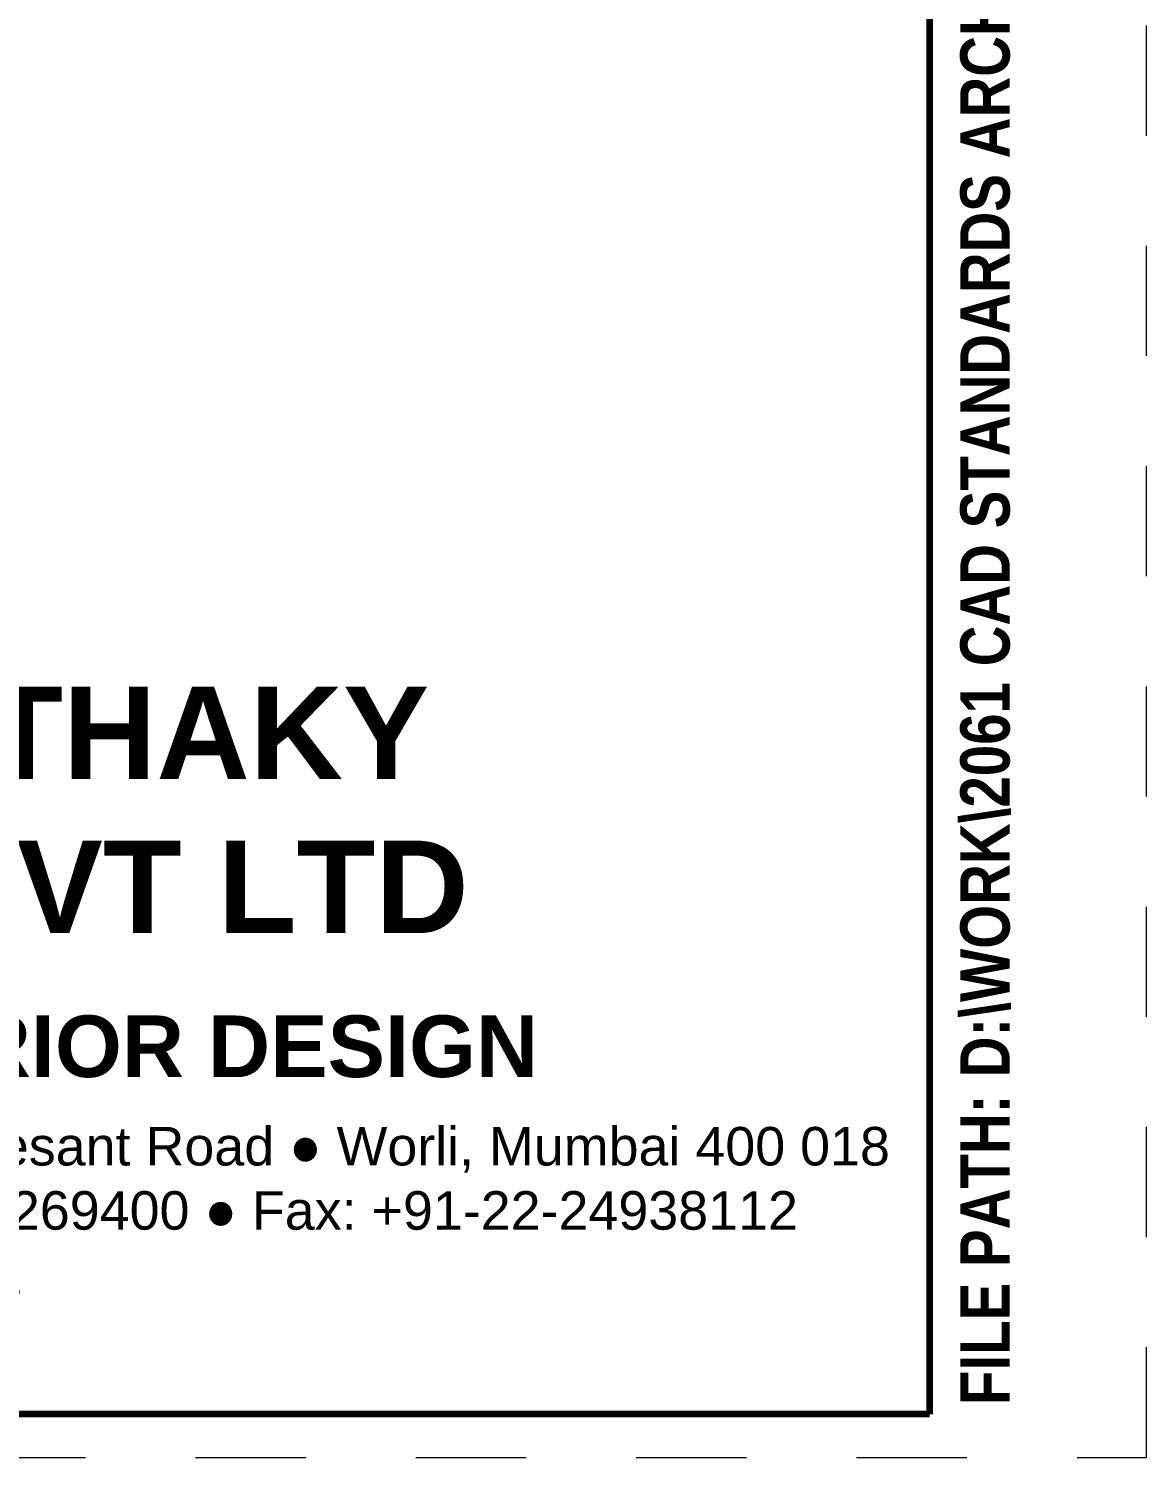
# Paper-space layout 'Cover Sheet A3' of a CAD drawing. Header units: inches. Extents: x 0 to 771, y 0 to 100.
# Drawn here: x 15.048 to 16.063, y 0 to 1.297 of the extents above; entities that cross this region are included whole.
import ezdxf
from ezdxf.enums import TextEntityAlignment as Align

# ---------------------------------------------------------------- set-up
doc = ezdxf.new("R2010")
doc.units = ezdxf.units.IN
doc.linetypes.add('DASHDOT', pattern=[1, 0.5, -0.25, 0, -0.25])
doc.layers.add('G-ANNO-REFR', color=253, linetype='DASHDOT', lineweight=5, plot=False)
for name, color, linetype, lineweight in [('G-ANNO-TEXT', 3, 'Continuous', 15), ('G-ANNO-TTLB', 7, 'Continuous', 50), ('G-PAPR-THCK', 4, 'Continuous', 100), ('G-PAPR-THIN', 20, 'Continuous', 5)]:
    doc.layers.add(name, color=color, linetype=linetype, lineweight=lineweight)
doc.styles.add('Logo', font='swiss.ttf')
doc.styles.add('NOTES', font='arial.ttf', dxfattribs={"height": 2})
doc.styles.add('SUB-TITLE', font='swisscb.ttf')
doc.styles.add('SUB-TITLE-2', font='swissc.ttf')
doc.styles.add('TITLE', font='swisscb.ttf')
doc.styles.add('TITLE_ARIAL', font='arial.ttf')
doc.styles.add('TITLE_VERDANA', font='verdana.ttf')

# ---------------------------------------------------------------- blocks, each defined once
blk = doc.blocks.new('*U172')
at = {"layer": 'G-ANNO-REFR'}
blk.add_lwpolyline([(0, 0), (408, 0), (408, 261), (0, 261)], close=True, dxfattribs=at)
at = {"layer": 'G-PAPR-THCK'}
blk.add_lwpolyline([(10, 260), (403, 260), (403, 1), (10, 1)], close=True, dxfattribs=at)
at = {"layer": 'G-PAPR-THIN'}
blk.add_lwpolyline([(349, 260), (403, 260), (403, 1), (349, 1)], close=True, dxfattribs=at)
at = {"layer": 'G-ANNO-TEXT', "attachment_point": 2}
for s, insert, char_height, width, style in [('{\\fSwis721 BT|b1|i0|c0|p34;TALATI & PANTHAKY \\PASSOCIATED PVT LTD}', (376, 17.777), 2.13158, 54, 'Logo'), ('{\\fArial|b1|i0|c0|p34;\\C256;ARCHITECTURE & INTERIOR DESIGN}', (376.057, 10.192), 1.42105, 58.43594, 'TITLE_VERDANA')]:
    blk.add_mtext(s, dxfattribs=dict(at, insert=insert, char_height=char_height, width=width, style=style))
at = {"layer": 'G-ANNO-TEXT', "insert": (403.71, 1.209), "char_height": 1.1368, "attachment_point": 1, "rotation": 90, "style": 'TITLE'}
blk.add_mtext_dynamic_manual_height_columns('FILE PATH:', width=14.9534, gutter_width=8, heights=[0], dxfattribs=at)
at = {"layer": 'G-ANNO-TEXT'}
for tag, p, height, style in [('GENERAL_NOTES_001', (349.494, 254.977), 1.421, 'NOTES'), ('GENERAL_NOTES_002', (349.711, 252.584), 1.421, 'NOTES'), ('GENERAL_NOTES_003', (349.711, 250.19), 1.421, 'NOTES'), ('GENERAL_NOTES_004', (349.711, 247.796), 1.421, 'NOTES'), ('GENERAL_NOTES_005', (349.711, 245.403), 1.421, 'NOTES'), ('GENERAL_NOTES_006', (349.711, 243.009), 1.421, 'NOTES'), ('GENERAL_NOTES_007', (349.711, 240.641), 1.421, 'NOTES'), ('GENERAL_NOTES_008', (349.652, 238.247), 1.421, 'NOTES'), ('GENERAL_NOTES_009', (349.711, 235.853), 1.421, 'NOTES'), ('GENERAL_NOTES_010', (349.711, 233.46), 1.421, 'NOTES'), ('GENERAL_NOTES_011', (349.711, 231.066), 1.421, 'NOTES'), ('GENERAL_NOTES_012', (349.711, 228.673), 1.421, 'NOTES'), ('GENERAL_NOTES_013', (349.711, 226.279), 1.421, 'NOTES'), ('GENERAL_NOTES_014', (349.711, 223.885), 1.421, 'NOTES'), ('GENERAL_NOTES_015', (349.711, 221.492), 1.421, 'NOTES'), ('GENERAL_NOTES_016', (349.711, 219.098), 1.421, 'NOTES'), ('GENERAL_NOTES_017', (349.627, 216.704), 1.421, 'NOTES'), ('GENERAL_NOTES_018', (349.711, 214.311), 1.421, 'NOTES'), ('GENERAL_NOTES_019', (349.685, 211.918), 1.421, 'NOTES'), ('GENERAL_NOTES_020', (349.711, 209.525), 1.421, 'NOTES'), ('GENERAL_NOTES_021', (349.628, 207.131), 1.421, 'NOTES'), ('GENERAL_NOTES_022', (349.711, 204.737), 1.421, 'NOTES'), ('GENERAL_NOTES_023', (349.636, 202.344), 1.421, 'NOTES'), ('GENERAL_NOTES_024', (349.711, 199.95), 1.421, 'NOTES'), ('GENERAL_NOTES_025', (349.617, 197.556), 1.421, 'NOTES'), ('GENERAL_NOTES_026', (349.711, 195.163), 1.421, 'NOTES'), ('GENERAL_NOTES_027', (349.711, 192.769), 1.421, 'NOTES'), ('GENERAL_NOTES_028', (349.711, 190.376), 1.421, 'NOTES'), ('GENERAL_NOTES_029', (349.711, 187.982), 1.421, 'NOTES'), ('GENERAL_NOTES_030', (349.63, 185.588), 1.421, 'NOTES'), ('GENERAL_NOTES_031', (349.711, 183.195), 1.421, 'NOTES'), ('GENERAL_NOTES_032', (349.711, 180.801), 1.421, 'NOTES'), ('GENERAL_NOTES_033', (349.711, 178.407), 1.421, 'NOTES'), ('GENERAL_NOTES_034', (349.628, 176.014), 1.421, 'NOTES'), ('GENERAL_NOTES_035', (349.711, 173.62), 1.421, 'NOTES'), ('CLIENTNAME', (349.635, 78.776), 2.132, 'SUB-TITLE-2'), ('CLIENTADDRESS1', (349.635, 75.883), 1.421, 'SUB-TITLE-2'), ('CLIENTADDRESS2', (349.635, 73.48), 1.421, 'SUB-TITLE-2'), ('CLIENTPHONE', (349.635, 71.112), 1.421, 'SUB-TITLE-2'), ('DRAWING_NO', (362.5, 41.086), 2.842, 'SUB-TITLE-2')]:
    blk.add_attdef(tag, p, '', height=height, dxfattribs=dict(at, style=style))
at = {"layer": 'G-ANNO-TEXT', "style": 'SUB-TITLE-2'}
for tag, p in [('REV_NO4', (351.245, 107.498)), ('REV_DATE4', (357.507, 107.498)), ('DRAWN_BY4', (365.625, 107.498)), ('CHECKED_BY4', (374.69, 107.498)), ('REV_NO3', (351.245, 104.656)), ('REV_DATE3', (357.507, 104.656)), ('DRAWN_BY3', (365.625, 104.656)), ('CHECKED_BY3', (374.69, 104.656)), ('REV_NO2', (351.245, 101.814)), ('REV_DATE2', (357.507, 101.814)), ('DRAWN_BY2', (365.625, 101.814)), ('CHECKED_BY2', (374.69, 101.814)), ('REV_NO1', (351.245, 98.972)), ('REV_DATE1', (357.507, 98.972)), ('DRAWN_BY1', (365.625, 98.972)), ('CHECKED_BY1', (374.69, 98.972)), ('REV_NO0', (351.245, 96.13)), ('REV_DATE0', (357.507, 96.13)), ('DRAWN_BY0', (365.625, 96.13)), ('CHECKED_BY0', (374.69, 96.13))]:
    blk.add_attdef(tag, text='', height=1.137, dxfattribs=at).set_placement(p, align=Align.MIDDLE)
for tag, p in [('REV_DESCRIPTION4', (380.364, 107.498)), ('REV_DESCRIPTION3', (380.364, 104.656)), ('REV_DESCRIPTION2', (380.364, 101.814)), ('REV_DESCRIPTION1', (380.364, 98.972)), ('REV_DESCRIPTION0', (380.364, 96.13))]:
    blk.add_attdef(tag, text='', height=1.137, dxfattribs=at).set_placement(p, align=Align.MIDDLE_LEFT)
for tag, p in [('PROJECT_NAME1', (362.5, 69.022)), ('PROJECT_NAME2', (362.5, 66.18)), ('PROJECT_CODE', (362.5, 62.816)), ('RELEASE', (362.5, 59.667)), ('STAGE', (362.5, 56.466)), ('DRAWING_TITLE', (362.5, 53.268))]:
    blk.add_attdef(tag, text='', height=1.705, dxfattribs=at).set_placement(p, align=Align.TOP_LEFT)
at = {"layer": 'G-ANNO-TEXT'}
for tag, height, style, p in [('CURRENT_REV', 2.842, 'TITLE', (396.605, 41.086)), ('DRAWN_BY', 1.705, 'SUB-TITLE-2', (355.395, 34.751)), ('CHECKED_BY', 1.705, 'SUB-TITLE-2', (368.895, 34.751)), ('SCALE', 1.705, 'SUB-TITLE-2', (383.105, 34.751)), ('ISSUE_DATE', 1.705, 'SUB-TITLE-2', (396.605, 34.751))]:
    blk.add_attdef(tag, text='', height=height, dxfattribs=dict(at, style=style)).set_placement(p, align=Align.CENTER)
at = {"layer": 'G-ANNO-TEXT', "style": 'SUB-TITLE'}
blk.add_attdef('FILE_NAME', text='', height=1.137, rotation=90, dxfattribs=at).set_placement((403.71, 8.764), align=Align.TOP_LEFT)
at = {"layer": 'G-PAPR-THIN', "ltscale": 5, "insert": (376, 5.562), "char_height": 0.88816, "width": 54, "attachment_point": 5, "style": 'TITLE_ARIAL'}
blk.add_mtext('Ceejay House, Level 6 ● Shiv Sagar Estate ● Dr. Annie Besant Road ● Worli, Mumbai 400 018\\Pe-mail: admin@tparch.net ● Ph:+91-22-24938113 / 66269400 ● Fax: +91-22-24938112\\PWEB: www.tparch.net', dxfattribs=at)

psp = doc.layouts.new('Cover Sheet A3')

# ---------------------------------------------------------------- block references
at = {"layer": 'G-ANNO-TTLB'}
ref = psp.add_blockref('*U172', (0, 0), dxfattribs=dict(at, xscale=0.03937007874015748, yscale=0.03937007874015748, zscale=0.03937007874015748))
ref.add_attrib('FILE_NAME', 'D:\\WORK\\2061 CAD STANDARDS ARCHITECT\\WORK\\TPA BLOCKS TEMPLATE.DWG', dxfattribs={"layer": 'G-ANNO-TEXT', "height": 0.044758, "rotation": 90, "style": 'SUB-TITLE'}).set_placement((15.8941, 0.3451), align=Align.TOP_LEFT)

doc.saveas('drawing.dxf')
